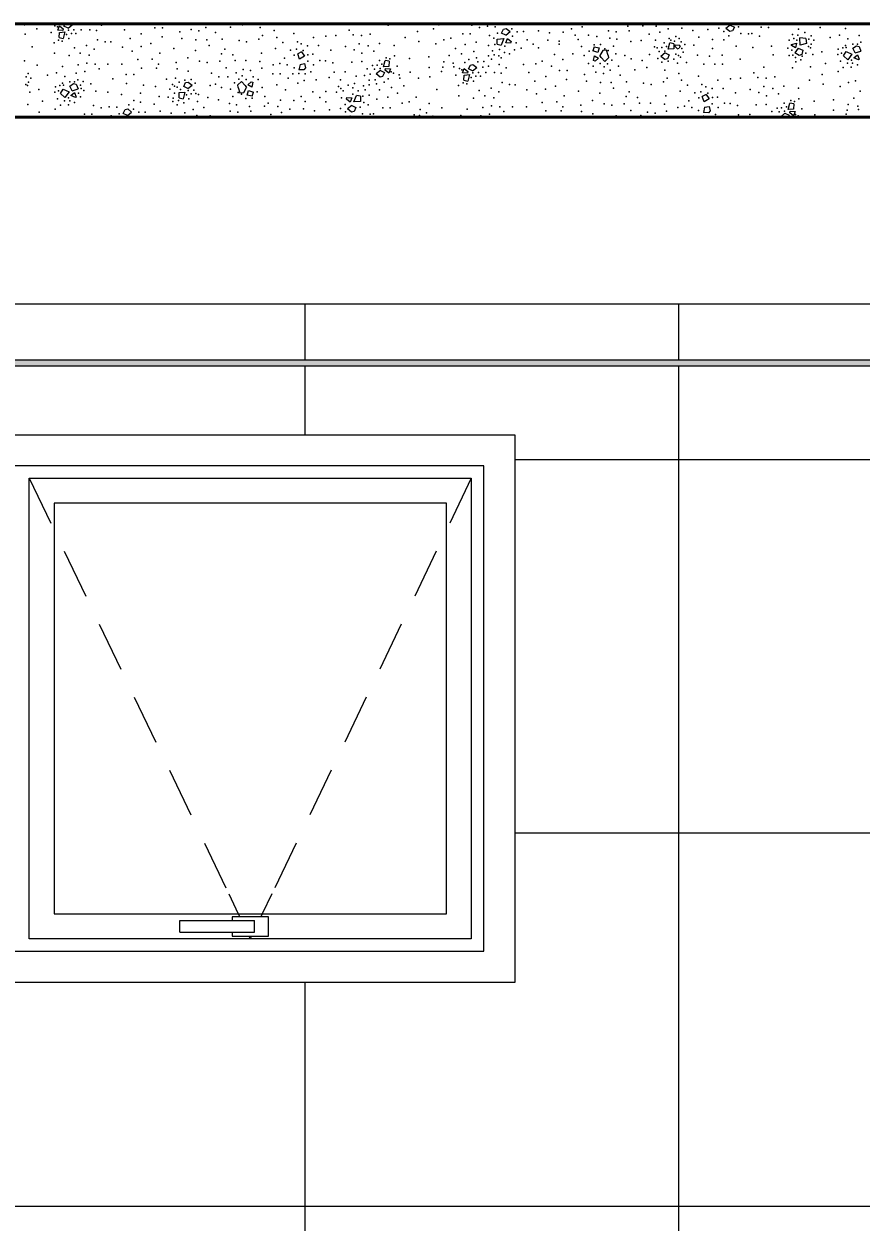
# Model space of a CAD drawing. Header units: metres. Extents: x -1.8 to 75.3, y -2 to 2.8.
# Drawn here: x 71.084 to 72.428, y -0.123 to 1.802 of the extents above; entities that cross this region are included whole.
import ezdxf

# ---------------------------------------------------------------- set-up
doc = ezdxf.new("R2010")
doc.units = ezdxf.units.M
doc.header["$MEASUREMENT"] = 0
for name, color, linetype in [('COTAS CORTE', 7, 'Continuous'), ('FORRO.EXEC', 7, 'Continuous'), ('LAJES.EST', 7, 'Continuous')]:
    doc.layers.add(name, color=color, linetype=linetype)
for name, color, linetype, lineweight, true_color in [('COTAS CORTE_Caneta_No__25', 7, 'Continuous', 13, 0x982312), ('Janelas Archicad_Caneta_No__9', 7, 'Continuous', 9, 0x020202), ('Janelas Archicad_Caneta_No__97', 7, 'Continuous', 13, 0x6b6b6b), ('PAREDE CONSTRUIR_Caneta_No__97', 7, 'Continuous', 13, 0x6b6b6b)]:
    doc.layers.add(name, color=color, linetype=linetype, lineweight=lineweight, true_color=true_color)
for name, color, linetype, lineweight in [('FORRO.EXEC_Caneta_No__241', 7, 'Continuous', 13), ('LAJES.EST_Caneta_No__1', 7, 'Continuous', 40), ('LAJES.EST_Caneta_No__241', 7, 'Continuous', 13), ('PAREDE CONSTRUIR_Caneta_No__241', 7, 'Continuous', 13)]:
    doc.layers.add(name, color=color, linetype=linetype, lineweight=lineweight)
doc.styles.add('GENERATED_STYLE_1', font='arial.ttf')
doc.dimstyles.new('GENERATED_STYLE__2', dxfattribs={"dimtxt": 0.05, "dimasz": 0.02375, "dimexe": 0.18, "dimexo": 0.267183, "dimgap": 0, "dimtad": 1, "dimzin": 0, "dimdsep": 46, "dimtxsty": 'GENERATED_STYLE_1', "dimblk": 'ARROWHEAD_11', "dimblk1": 'ARROWHEAD_11', "dimblk2": 'ARROWHEAD_11', "dimcen": 0.09, "dimclrd": 256, "dimclre": 256, "dimclrt": 256, "dimadec": 0, "dimazin": 0, "dimtfac": 1, "dimtdec": 4, "dimtmove": 0, "dimatfit": 3, "dimfxl": 0, "dimtolj": 1, "dimtzin": 0, "dimarcsym": 0})

# ---------------------------------------------------------------- blocks, each defined once
blk = doc.blocks.new('*X232', base_point=(120.8092, -1.8982))
at = {"layer": 'LAJES.EST_Caneta_No__241', "color": 7, "linetype": 'Continuous', "lineweight": 13}
for p, q in [((71.1383, 1.7919), (71.1411, 1.7989)), ((71.1463, 1.7915), (71.1383, 1.7919)), ((71.1411, 1.7989), (71.1469, 1.7941)), ((71.1469, 1.7941), (71.1463, 1.7915)), ((71.1479, 1.798), (71.1497, 1.8018)), ((71.1546, 1.7948), (71.1479, 1.798)), ((71.1546, 1.7948), (71.1614, 1.8003)), ((71.1596, 1.8018), (71.1614, 1.8003)), ((71.851, 1.7871), (71.854, 1.7934)), ((71.854, 1.7934), (71.8581, 1.7944)), ((71.8581, 1.7944), (71.8645, 1.7894)), ((72.2182, 1.8), (72.2114, 1.7945)), ((72.2177, 1.7894), (72.2114, 1.7945)), ((72.2218, 1.7905), (72.2177, 1.7894)), ((72.2182, 1.8), (72.2249, 1.7968)), ((72.2249, 1.7968), (72.2218, 1.7905)), ((71.1405, 1.78), (71.1408, 1.7883)), ((71.1405, 1.78), (71.147, 1.7786)), ((71.1408, 1.7883), (71.1495, 1.7889)), ((71.1495, 1.7889), (71.147, 1.7786)), ((71.8436, 1.7691), (71.8439, 1.7774)), ((71.8439, 1.7774), (71.8543, 1.7783)), ((71.8543, 1.7783), (71.8501, 1.7677)), ((71.8576, 1.7839), (71.851, 1.7871)), ((71.8576, 1.7839), (71.8645, 1.7894)), ((71.8576, 1.7714), (71.8604, 1.7784)), ((71.8655, 1.771), (71.8576, 1.7714)), ((71.8604, 1.7784), (71.8662, 1.7737)), ((71.8662, 1.7737), (71.8655, 1.771)), ((72.1187, 1.7611), (72.1212, 1.7714)), ((72.1277, 1.77), (72.1212, 1.7714)), ((72.3304, 1.7678), (72.3301, 1.7792)), ((72.3396, 1.7786), (72.3301, 1.7792)), ((72.3396, 1.7786), (72.3406, 1.7704)), ((71.5296, 1.7568), (71.5236, 1.754)), ((71.5263, 1.7451), (71.5236, 1.754)), ((71.5296, 1.7568), (71.5344, 1.7499)), ((71.8436, 1.7691), (71.8501, 1.7677)), ((71.9997, 1.7649), (71.9974, 1.7587)), ((72.0058, 1.7558), (71.9974, 1.7587)), ((71.9997, 1.7649), (72.0079, 1.7635)), ((72.0079, 1.7635), (72.0058, 1.7558)), ((72.0134, 1.7593), (72.0088, 1.7513)), ((72.0194, 1.7596), (72.0134, 1.7593)), ((72.0224, 1.7513), (72.0194, 1.7596)), ((72.1136, 1.7552), (72.1068, 1.7497)), ((72.1136, 1.7552), (72.1203, 1.752)), ((72.1203, 1.752), (72.1172, 1.7457)), ((72.1274, 1.7617), (72.1187, 1.7611)), ((72.1277, 1.77), (72.1274, 1.7617)), ((72.1296, 1.7654), (72.1302, 1.768)), ((72.1336, 1.762), (72.1296, 1.7654)), ((72.1302, 1.768), (72.1365, 1.7677)), ((72.1336, 1.762), (72.1364, 1.763)), ((72.1376, 1.7661), (72.1364, 1.763)), ((72.1376, 1.7661), (72.1365, 1.7677)), ((72.3164, 1.7672), (72.3165, 1.7685)), ((72.3229, 1.7634), (72.3164, 1.7672)), ((72.3165, 1.7685), (72.3245, 1.7708)), ((72.3275, 1.7631), (72.3222, 1.7552)), ((72.3292, 1.7513), (72.3222, 1.7552)), ((72.3245, 1.7708), (72.3229, 1.7634)), ((72.3275, 1.7631), (72.3351, 1.7597)), ((72.3331, 1.7529), (72.3292, 1.7513)), ((72.3406, 1.7704), (72.3304, 1.7678)), ((72.3351, 1.7597), (72.3331, 1.7529)), ((72.3999, 1.7507), (72.4043, 1.7577)), ((72.4043, 1.7577), (72.4138, 1.7533)), ((72.4138, 1.7533), (72.4069, 1.7443)), ((72.4153, 1.7626), (72.4211, 1.7665)), ((72.419, 1.7551), (72.4153, 1.7626)), ((72.4165, 1.7473), (72.4225, 1.752)), ((72.419, 1.7551), (72.4281, 1.7579)), ((72.4211, 1.7665), (72.4252, 1.7654)), ((72.4225, 1.752), (72.4251, 1.745)), ((72.4252, 1.7654), (72.4281, 1.7579)), ((71.5273, 1.7365), (71.5253, 1.7279)), ((71.5344, 1.7499), (71.5263, 1.7451)), ((71.5273, 1.7365), (71.5346, 1.738)), ((71.5346, 1.738), (71.536, 1.731)), ((71.6614, 1.7329), (71.6639, 1.7432)), ((71.6701, 1.7334), (71.6614, 1.7329)), ((71.6704, 1.7418), (71.6639, 1.7432)), ((71.6704, 1.7418), (71.6701, 1.7334)), ((71.7977, 1.7294), (71.8008, 1.7357)), ((71.8008, 1.7357), (71.8049, 1.7367)), ((71.8049, 1.7367), (71.8112, 1.7317)), ((71.9987, 1.7429), (72.0001, 1.7507)), ((72.0012, 1.7418), (71.9987, 1.7429)), ((72.0001, 1.7507), (72.0067, 1.7469)), ((72.0067, 1.7469), (72.0012, 1.7418)), ((72.0109, 1.7478), (72.0088, 1.7513)), ((72.017, 1.7415), (72.0109, 1.7478)), ((72.0228, 1.7471), (72.017, 1.7415)), ((72.0224, 1.7513), (72.0228, 1.7471)), ((72.1131, 1.7447), (72.1068, 1.7497)), ((72.1172, 1.7457), (72.1131, 1.7447)), ((72.3999, 1.7507), (72.4069, 1.7443)), ((72.4242, 1.744), (72.4165, 1.7473)), ((72.4251, 1.745), (72.4242, 1.744)), ((71.5333, 1.7278), (71.5253, 1.7279)), ((71.536, 1.731), (71.5333, 1.7278)), ((71.6563, 1.727), (71.6495, 1.7214)), ((71.6559, 1.7164), (71.6495, 1.7214)), ((71.6599, 1.7174), (71.6559, 1.7164)), ((71.6563, 1.727), (71.663, 1.7238)), ((71.663, 1.7238), (71.6599, 1.7174)), ((71.664, 1.7276), (71.6646, 1.7302)), ((71.6698, 1.7228), (71.664, 1.7276)), ((71.6646, 1.7302), (71.6726, 1.7298)), ((71.6726, 1.7298), (71.6698, 1.7228)), ((71.7881, 1.7233), (71.791, 1.7303)), ((71.7961, 1.7229), (71.7881, 1.7233)), ((71.7903, 1.7114), (71.7906, 1.7197)), ((71.7906, 1.7197), (71.7993, 1.7203)), ((71.791, 1.7303), (71.7968, 1.7255)), ((71.7968, 1.7255), (71.7961, 1.7229)), ((71.7993, 1.7203), (71.7968, 1.71)), ((71.8044, 1.7262), (71.7977, 1.7294)), ((71.8044, 1.7262), (71.8112, 1.7317)), ((71.1423, 1.6901), (71.1467, 1.6971)), ((71.1467, 1.6971), (71.1563, 1.6927)), ((71.1577, 1.702), (71.1635, 1.7059)), ((71.1614, 1.6945), (71.1577, 1.702)), ((71.1614, 1.6945), (71.1706, 1.6973)), ((71.1635, 1.7059), (71.1676, 1.7048)), ((71.1676, 1.7048), (71.1706, 1.6973)), ((71.3404, 1.7011), (71.3435, 1.7075)), ((71.3471, 1.6979), (71.3404, 1.7011)), ((71.3435, 1.7075), (71.3476, 1.7085)), ((71.3471, 1.6979), (71.3539, 1.7035)), ((71.3476, 1.7085), (71.3539, 1.7035)), ((71.4272, 1.7038), (71.4331, 1.7094)), ((71.4277, 1.6996), (71.4272, 1.7038)), ((71.4277, 1.6996), (71.4307, 1.6913)), ((71.4331, 1.7094), (71.4391, 1.7031)), ((71.4367, 1.6916), (71.4413, 1.6996)), ((71.4391, 1.7031), (71.4413, 1.6996)), ((71.4422, 1.6874), (71.4443, 1.6951)), ((71.4434, 1.7039), (71.4489, 1.709)), ((71.45, 1.7002), (71.4434, 1.7039)), ((71.4443, 1.6951), (71.4527, 1.6922)), ((71.4489, 1.709), (71.4514, 1.708)), ((71.4514, 1.708), (71.45, 1.7002)), ((71.7903, 1.7114), (71.7968, 1.71)), ((71.1423, 1.6901), (71.1493, 1.6837)), ((71.1563, 1.6927), (71.1493, 1.6837)), ((71.1589, 1.6867), (71.1649, 1.6914)), ((71.1666, 1.6834), (71.1589, 1.6867)), ((71.1649, 1.6914), (71.1675, 1.6844)), ((71.1675, 1.6844), (71.1666, 1.6834)), ((71.333, 1.6831), (71.3333, 1.6914)), ((71.333, 1.6831), (71.3395, 1.6817)), ((71.3333, 1.6914), (71.342, 1.692)), ((71.342, 1.692), (71.3395, 1.6817)), ((71.4307, 1.6913), (71.4367, 1.6916)), ((71.4504, 1.686), (71.4422, 1.6874)), ((71.4504, 1.686), (71.4527, 1.6922)), ((71.6018, 1.681), (71.6025, 1.6837)), ((71.6076, 1.6763), (71.6018, 1.681)), ((71.6025, 1.6837), (71.6105, 1.6833)), ((71.6105, 1.6833), (71.6076, 1.6763)), ((71.6137, 1.6764), (71.618, 1.687)), ((71.6242, 1.6773), (71.6137, 1.6764)), ((71.6245, 1.6856), (71.618, 1.687)), ((71.6245, 1.6856), (71.6242, 1.6773)), ((72.1794, 1.6882), (72.1734, 1.6854)), ((72.1761, 1.6765), (72.1734, 1.6854)), ((72.1842, 1.6813), (72.1761, 1.6765)), ((72.1794, 1.6882), (72.1842, 1.6813)), ((71.2432, 1.6579), (71.2463, 1.6642)), ((71.2499, 1.6547), (71.2432, 1.6579)), ((71.2463, 1.6642), (71.2504, 1.6653)), ((71.2499, 1.6547), (71.2567, 1.6603)), ((71.2504, 1.6653), (71.2567, 1.6603)), ((71.6104, 1.6708), (71.6036, 1.6653)), ((71.6099, 1.6603), (71.6036, 1.6653)), ((71.614, 1.6613), (71.6099, 1.6603)), ((71.6104, 1.6708), (71.6171, 1.6676)), ((71.6171, 1.6676), (71.614, 1.6613)), ((72.1771, 1.6679), (72.1751, 1.6593)), ((72.1831, 1.6592), (72.1751, 1.6593)), ((72.1771, 1.6679), (72.1844, 1.6694)), ((72.1858, 1.6624), (72.1831, 1.6592)), ((72.1844, 1.6694), (72.1858, 1.6624)), ((72.3061, 1.6584), (72.2993, 1.6528)), ((72.3061, 1.6584), (72.3128, 1.6552)), ((72.3112, 1.6643), (72.3137, 1.6746)), ((72.3199, 1.6648), (72.3112, 1.6643)), ((72.3202, 1.6732), (72.3137, 1.6746)), ((72.3138, 1.659), (72.3144, 1.6616)), ((72.3196, 1.6542), (72.3138, 1.659)), ((72.3144, 1.6616), (72.3224, 1.6612)), ((72.3224, 1.6612), (72.3196, 1.6542)), ((72.3202, 1.6732), (72.3199, 1.6648)), ((72.3007, 1.6518), (72.2993, 1.6528)), ((72.3128, 1.6552), (72.3112, 1.6518))]:
    blk.add_line(p, q, dxfattribs=at)
for p in [(71.0846, 1.8002), (71.1047, 1.7938), (71.1067, 1.8007), (71.1246, 1.8016), (71.1333, 1.7989), (71.1374, 1.7969), (71.1551, 1.7918), (71.1639, 1.7924), (71.171, 1.8008), (71.1755, 1.7921), (71.1898, 1.7924), (71.2004, 1.7913), (71.2084, 1.8), (71.2451, 1.7924), (71.2942, 1.7956), (71.3062, 1.7957), (71.3524, 1.7927), (71.3646, 1.7908), (71.366, 1.8013), (71.3757, 1.796), (71.4153, 1.7967), (71.4347, 1.8006), (71.4633, 1.796), (71.4859, 1.791), (71.6062, 1.7919), (71.6222, 1.8008), (71.6687, 1.7997), (71.6976, 1.8015), (71.7417, 1.7939), (71.7499, 1.8004), (71.7629, 1.8009), (71.8031, 1.8), (71.8153, 1.7959), (71.8284, 1.798), (71.8405, 1.7972), (71.8601, 1.801), (71.8676, 1.7941), (71.9105, 1.7909), (71.9376, 1.8008), (71.9631, 1.7937), (71.9803, 1.7969), (72.0227, 1.7909), (72.0331, 1.8012), (72.0537, 1.7983), (72.0558, 1.7909), (72.0781, 1.7987), (72.0993, 1.7983), (72.1185, 1.7939), (72.1407, 1.7948), (72.158, 1.7914), (72.1825, 1.7928), (72.1998, 1.7949), (72.2314, 1.7972), (72.2445, 1.8008), (72.2681, 1.7964), (72.2799, 1.7963), (72.3278, 1.7934), (72.3627, 1.7963), (72.4033, 1.7942), (71.0859, 1.7855), (71.1275, 1.7879), (71.1322, 1.7715), (71.1394, 1.7758), (71.1454, 1.7743), (71.1522, 1.7846), (71.1559, 1.7785), (71.1599, 1.7863), (71.1672, 1.7866), (71.2021, 1.7764), (71.2141, 1.7731), (71.2231, 1.7728), (71.2544, 1.7783), (71.2721, 1.7859), (71.3055, 1.7811), (71.3343, 1.7889), (71.3376, 1.7782), (71.36, 1.7765), (71.3774, 1.7765), (71.3916, 1.788), (71.402, 1.7773), (71.4292, 1.775), (71.4414, 1.7731), (71.4612, 1.7773), (71.4669, 1.783), (71.4899, 1.7798), (71.4998, 1.7721), (71.5173, 1.7864), (71.523, 1.7728), (71.5486, 1.7801), (71.5688, 1.782), (71.5848, 1.7831), (71.6127, 1.7844), (71.6262, 1.783), (71.64, 1.7856), (71.6959, 1.7799), (71.7161, 1.7894), (71.7178, 1.7735), (71.7584, 1.7765), (71.7695, 1.7789), (71.7886, 1.786), (71.8004, 1.786), (71.8102, 1.7725), (71.8314, 1.7831), (71.8384, 1.7789), (71.8444, 1.7867), (71.8685, 1.7821), (71.8744, 1.7716), (71.876, 1.7889), (71.886, 1.7895), (71.892, 1.7765), (71.9251, 1.7758), (71.9278, 1.7876), (71.9433, 1.7743), (71.95, 1.7884), (71.9692, 1.784), (71.9741, 1.7766), (71.9904, 1.7836), (72.0042, 1.7818), (72.0247, 1.7788), (72.0351, 1.7892), (72.036, 1.7772), (72.0586, 1.7736), (72.0749, 1.7753), (72.0882, 1.7854), (72.0984, 1.7758), (72.1054, 1.7887), (72.1123, 1.7715), (72.12, 1.7782), (72.1227, 1.7757), (72.1288, 1.7742), (72.1309, 1.7815), (72.136, 1.7785), (72.1396, 1.7728), (72.1676, 1.7804), (72.1897, 1.7768), (72.2079, 1.776), (72.2082, 1.7898), (72.2158, 1.7829), (72.2353, 1.7866), (72.2474, 1.7859), (72.2531, 1.7864), (72.2654, 1.7823), (72.3129, 1.7758), (72.3181, 1.7848), (72.3206, 1.7783), (72.3251, 1.7757), (72.327, 1.7838), (72.3379, 1.7883), (72.3447, 1.7772), (72.3481, 1.7826), (72.3525, 1.7755), (72.379, 1.7801), (72.3935, 1.7839), (72.4072, 1.7779), (72.4252, 1.7831), (72.428, 1.7726), (71.0972, 1.7648), (71.1326, 1.7547), (71.1651, 1.7635), (71.1741, 1.7549), (71.1842, 1.7671), (71.1887, 1.7518), (71.1967, 1.7615), (71.2418, 1.7643), (71.2574, 1.7581), (71.2718, 1.7656), (71.2875, 1.7703), (71.3018, 1.7547), (71.3245, 1.7625), (71.3592, 1.7592), (71.381, 1.7671), (71.4011, 1.7538), (71.4062, 1.7612), (71.4193, 1.7523), (71.4651, 1.7547), (71.4878, 1.7625), (71.5118, 1.7599), (71.5213, 1.7612), (71.5292, 1.7696), (71.5322, 1.7591), (71.5393, 1.7666), (71.5397, 1.7521), (71.5478, 1.753), (71.557, 1.7669), (71.5769, 1.7598), (71.6003, 1.7653), (71.6142, 1.7603), (71.6222, 1.7699), (71.6267, 1.7547), (71.6368, 1.7668), (71.6458, 1.7583), (71.6546, 1.7706), (71.6783, 1.7671), (71.7451, 1.7699), (71.7769, 1.7625), (71.7865, 1.7537), (71.7922, 1.7689), (71.8062, 1.7573), (71.8299, 1.7671), (71.8362, 1.7586), (71.8391, 1.7523), (71.8401, 1.7687), (71.8475, 1.7606), (71.8558, 1.7558), (71.8561, 1.766), (71.8634, 1.7536), (71.8715, 1.7603), (71.8824, 1.7627), (71.9017, 1.7693), (71.9102, 1.7636), (71.9357, 1.7526), (71.9433, 1.7691), (71.9653, 1.7539), (71.9792, 1.7658), (71.9918, 1.758), (71.9998, 1.7684), (72.0101, 1.7688), (72.017, 1.7617), (72.022, 1.7592), (72.0307, 1.7659), (72.0345, 1.7537), (72.0887, 1.7526), (72.0966, 1.7649), (72.101, 1.7634), (72.1043, 1.7576), (72.1082, 1.7637), (72.1131, 1.7582), (72.116, 1.7654), (72.1308, 1.7531), (72.1407, 1.7621), (72.1425, 1.7563), (72.1453, 1.7687), (72.1595, 1.7678), (72.1899, 1.7625), (72.2277, 1.7661), (72.2545, 1.7637), (72.2844, 1.766), (72.2874, 1.752), (72.3109, 1.7626), (72.3174, 1.7599), (72.3397, 1.7547), (72.3442, 1.7653), (72.3473, 1.7634), (72.3484, 1.7691), (72.351, 1.7529), (72.3655, 1.7568), (72.3908, 1.7529), (72.3918, 1.7612), (72.3968, 1.755), (72.399, 1.7636), (72.4035, 1.7674), (72.4047, 1.764), (72.4149, 1.7694), (72.4226, 1.7694), (71.0848, 1.7425), (71.1051, 1.7357), (71.1457, 1.7336), (71.1563, 1.7511), (71.1709, 1.7361), (71.1847, 1.7387), (71.1982, 1.7373), (71.2187, 1.7371), (71.241, 1.7371), (71.2666, 1.7444), (71.2898, 1.7451), (71.2997, 1.7374), (71.3284, 1.7399), (71.3472, 1.7475), (71.3659, 1.7418), (71.378, 1.7399), (71.3983, 1.7422), (71.4229, 1.743), (71.4403, 1.743), (71.4627, 1.7413), (71.4841, 1.7361), (71.4948, 1.7384), (71.5021, 1.7469), (71.5065, 1.7362), (71.5178, 1.7516), (71.5396, 1.7422), (71.549, 1.7361), (71.5591, 1.7429), (71.5681, 1.7425), (71.5801, 1.7393), (71.6102, 1.7403), (71.6263, 1.7412), (71.6437, 1.7351), (71.651, 1.7354), (71.655, 1.7432), (71.6587, 1.7371), (71.6655, 1.7475), (71.6715, 1.7459), (71.6787, 1.7503), (71.6834, 1.7338), (71.703, 1.7464), (71.7342, 1.7487), (71.7581, 1.741), (71.7669, 1.7511), (71.7734, 1.7385), (71.7744, 1.733), (71.792, 1.7396), (71.7985, 1.7449), (71.8105, 1.7474), (71.8128, 1.7411), (71.8224, 1.7414), (71.8299, 1.7505), (71.8302, 1.7342), (71.8349, 1.745), (71.8465, 1.7506), (71.847, 1.7364), (71.8503, 1.7472), (71.8864, 1.7368), (71.9058, 1.7375), (71.9159, 1.7421), (71.9313, 1.7337), (71.9492, 1.7447), (71.9835, 1.751), (71.9903, 1.7382), (71.998, 1.734), (72.0092, 1.7384), (72.0159, 1.7327), (72.0212, 1.7377), (72.0282, 1.7434), (72.0387, 1.7339), (72.0489, 1.7511), (72.0589, 1.7459), (72.077, 1.7433), (72.1018, 1.7465), (72.1083, 1.7406), (72.1186, 1.7419), (72.1276, 1.7451), (72.1335, 1.7385), (72.1349, 1.7511), (72.1383, 1.7486), (72.1482, 1.7401), (72.1658, 1.7517), (72.1759, 1.7369), (72.1851, 1.75), (72.1937, 1.7372), (72.205, 1.7514), (72.2056, 1.7373), (72.2343, 1.7454), (72.313, 1.7513), (72.3189, 1.7516), (72.3229, 1.7478), (72.3234, 1.7408), (72.3315, 1.7439), (72.3337, 1.7498), (72.3474, 1.733), (72.3714, 1.7381), (72.3951, 1.742), (72.4064, 1.7387), (72.413, 1.7438), (72.4148, 1.7389), (72.4224, 1.7361), (71.0871, 1.7166), (71.0905, 1.7221), (71.0949, 1.7149), (71.1214, 1.7195), (71.1359, 1.7233), (71.1496, 1.7173), (71.1676, 1.7225), (71.1817, 1.7255), (71.2047, 1.7298), (71.2267, 1.7138), (71.2481, 1.7204), (71.26, 1.7205), (71.2723, 1.7308), (71.2967, 1.7308), (71.3272, 1.7147), (71.3297, 1.7297), (71.3476, 1.7257), (71.3849, 1.7227), (71.3968, 1.7167), (71.4087, 1.7314), (71.4113, 1.717), (71.4246, 1.7234), (71.4342, 1.7182), (71.4357, 1.7286), (71.4478, 1.7268), (71.4521, 1.7169), (71.4659, 1.7305), (71.4834, 1.7215), (71.4955, 1.7216), (71.5081, 1.7149), (71.5157, 1.7214), (71.5176, 1.7313), (71.5255, 1.7224), (71.5357, 1.7214), (71.5445, 1.7248), (71.5739, 1.7156), (71.5818, 1.7243), (71.5998, 1.7248), (71.6175, 1.7179), (71.6306, 1.7189), (71.6353, 1.7297), (71.6399, 1.7209), (71.647, 1.7293), (71.6558, 1.73), (71.6687, 1.7135), (71.6735, 1.7248), (71.6776, 1.7228), (71.6863, 1.7201), (71.6873, 1.7147), (71.7043, 1.7244), (71.7174, 1.7147), (71.7344, 1.7316), (71.7357, 1.7169), (71.7545, 1.7252), (71.7565, 1.7321), (71.7773, 1.7193), (71.7831, 1.7303), (71.7872, 1.7283), (71.802, 1.716), (71.8049, 1.7232), (71.8098, 1.7177), (71.8137, 1.7238), (71.817, 1.718), (71.8208, 1.7322), (71.8254, 1.7235), (71.8396, 1.7238), (71.8503, 1.7227), (71.8582, 1.7314), (71.8949, 1.7238), (71.9219, 1.7173), (71.944, 1.727), (71.9561, 1.7271), (71.9842, 1.7203), (72.0023, 1.7241), (72.0144, 1.7222), (72.0255, 1.7274), (72.0414, 1.7195), (72.0651, 1.7282), (72.0845, 1.732), (72.1131, 1.7274), (72.1167, 1.7144), (72.1357, 1.7224), (72.1672, 1.7178), (72.2186, 1.7134), (72.2346, 1.7145), (72.2561, 1.7233), (72.2625, 1.7158), (72.272, 1.7322), (72.276, 1.7144), (72.2898, 1.717), (72.3185, 1.7311), (72.3659, 1.7208), (72.3915, 1.7254), (72.3997, 1.7318), (72.4127, 1.7323), (71.0867, 1.7047), (71.0897, 1.7028), (71.0908, 1.7085), (71.1079, 1.6963), (71.1343, 1.7006), (71.1392, 1.6944), (71.1415, 1.703), (71.1459, 1.7068), (71.1471, 1.7034), (71.1573, 1.7088), (71.165, 1.7088), (71.1704, 1.712), (71.1746, 1.7035), (71.1754, 1.698), (71.1787, 1.7093), (71.1802, 1.6946), (71.1912, 1.7058), (71.2487, 1.7063), (71.2757, 1.7032), (71.2949, 1.7015), (71.3125, 1.713), (71.3182, 1.6969), (71.3224, 1.7046), (71.3258, 1.702), (71.3299, 1.7001), (71.3331, 1.708), (71.3354, 1.6962), (71.3422, 1.7112), (71.3476, 1.6949), (71.3524, 1.7126), (71.3564, 1.6956), (71.359, 1.7066), (71.3827, 1.7028), (71.3912, 1.705), (71.4012, 1.6998), (71.4156, 1.6972), (71.4219, 1.7074), (71.4289, 1.7132), (71.4409, 1.7125), (71.4598, 1.7126), (71.4665, 1.6999), (71.4902, 1.7039), (71.5038, 1.696), (71.5235, 1.7065), (71.5337, 1.7111), (71.553, 1.7119), (71.5892, 1.7014), (71.5924, 1.7122), (71.593, 1.698), (71.5966, 1.6944), (71.6045, 1.7036), (71.6122, 1.6989), (71.6149, 1.7062), (71.6205, 1.6941), (71.6289, 1.7024), (71.6319, 1.6961), (71.6381, 1.7042), (71.6383, 1.7117), (71.6479, 1.712), (71.6502, 1.7057), (71.6546, 1.6959), (71.6622, 1.7083), (71.6742, 1.6994), (71.6938, 1.7021), (71.747, 1.6962), (71.782, 1.7029), (71.7892, 1.7072), (71.7953, 1.7057), (71.8057, 1.7099), (71.8149, 1.6949), (71.834, 1.6985), (71.8519, 1.7078), (71.8639, 1.7045), (71.8729, 1.7042), (71.8916, 1.6957), (71.9042, 1.7097), (71.9216, 1.697), (71.9374, 1.7017), (71.9553, 1.7125), (71.9874, 1.7096), (72.0098, 1.7079), (72.0272, 1.7079), (72.0308, 1.6985), (72.0518, 1.7087), (72.079, 1.7064), (72.0912, 1.7045), (72.111, 1.7087), (72.1397, 1.7112), (72.1496, 1.7035), (72.1728, 1.7043), (72.179, 1.701), (72.1891, 1.698), (72.1984, 1.7115), (72.2068, 1.6983), (72.2501, 1.6967), (72.272, 1.7013), (72.2866, 1.6982), (72.3044, 1.702), (72.3281, 1.6985), (72.3457, 1.7113), (72.3676, 1.7049), (72.3949, 1.7013), (72.4082, 1.7079), (72.4193, 1.7103), (71.0934, 1.6923), (71.1138, 1.6775), (71.1332, 1.6923), (71.1375, 1.6814), (71.1488, 1.6782), (71.1554, 1.6832), (71.1573, 1.6783), (71.1648, 1.6755), (71.1713, 1.6907), (71.1746, 1.6845), (71.1992, 1.694), (71.2187, 1.6924), (71.2404, 1.6886), (71.2601, 1.6787), (71.2708, 1.6906), (71.271, 1.6763), (71.3012, 1.6853), (71.3154, 1.6844), (71.3227, 1.677), (71.3233, 1.6827), (71.3256, 1.6905), (71.3319, 1.679), (71.3407, 1.6749), (71.3447, 1.6878), (71.3484, 1.6817), (71.3525, 1.6894), (71.3597, 1.6898), (71.3623, 1.6773), (71.3641, 1.6882), (71.3793, 1.6838), (71.3964, 1.6801), (71.4194, 1.685), (71.4281, 1.6917), (71.4331, 1.6892), (71.44, 1.6821), (71.4503, 1.6825), (71.4583, 1.6928), (71.4709, 1.6851), (71.4961, 1.6795), (71.5174, 1.6788), (71.5292, 1.685), (71.5356, 1.6773), (71.5476, 1.6928), (71.559, 1.6838), (71.5686, 1.6934), (71.5687, 1.6766), (71.5857, 1.692), (71.5937, 1.6831), (71.612, 1.6887), (71.628, 1.686), (71.6297, 1.6758), (71.6382, 1.6876), (71.6505, 1.6807), (71.6685, 1.6842), (71.6838, 1.6906), (71.7023, 1.6766), (71.7137, 1.684), (71.7824, 1.6861), (71.8061, 1.6825), (71.8239, 1.6863), (71.8385, 1.6832), (71.8465, 1.6929), (71.9073, 1.6895), (71.9164, 1.6758), (71.9396, 1.6765), (71.9516, 1.6861), (71.9743, 1.6939), (71.997, 1.6789), (72.009, 1.6906), (72.0509, 1.6852), (72.056, 1.6926), (72.0691, 1.6838), (72.1149, 1.6861), (72.1376, 1.6939), (72.1519, 1.6783), (72.1616, 1.6913), (72.1676, 1.683), (72.1711, 1.6926), (72.182, 1.6906), (72.1895, 1.6835), (72.1976, 1.6844), (72.2268, 1.6912), (72.264, 1.6917), (72.2765, 1.6861), (72.2956, 1.6897), (72.3153, 1.6789), (72.3213, 1.6773), (72.3285, 1.6817), (72.3528, 1.6778), (72.384, 1.6801), (72.4167, 1.6825), (72.4267, 1.6939), (71.0898, 1.6724), (71.1083, 1.6602), (71.1339, 1.6648), (71.1422, 1.6712), (71.1551, 1.6717), (71.1808, 1.6568), (71.1926, 1.6568), (71.1954, 1.6708), (71.2076, 1.6668), (71.2207, 1.6688), (71.2328, 1.6681), (71.2366, 1.6575), (71.2523, 1.6718), (71.2598, 1.6649), (71.2682, 1.6598), (71.2782, 1.6603), (71.2931, 1.6728), (71.3028, 1.6617), (71.32, 1.6584), (71.3299, 1.6716), (71.3422, 1.6592), (71.3553, 1.6645), (71.3725, 1.6677), (71.414, 1.6737), (71.415, 1.6617), (71.4254, 1.672), (71.4273, 1.66), (71.4459, 1.6691), (71.448, 1.6618), (71.4703, 1.6695), (71.476, 1.6743), (71.4804, 1.6562), (71.4915, 1.6691), (71.4976, 1.6595), (71.5107, 1.6647), (71.5329, 1.6656), (71.5502, 1.6622), (71.5747, 1.6636), (71.5921, 1.6658), (71.5995, 1.6726), (71.6005, 1.6606), (71.6237, 1.668), (71.6275, 1.6575), (71.6367, 1.6716), (71.6396, 1.6567), (71.6454, 1.6572), (71.6603, 1.6672), (71.6721, 1.6671), (71.6912, 1.6743), (71.7103, 1.6556), (71.72, 1.6642), (71.7301, 1.6592), (71.7346, 1.6739), (71.7549, 1.6671), (71.7955, 1.665), (71.8207, 1.6675), (71.8315, 1.6569), (71.8345, 1.6701), (71.848, 1.6687), (71.8545, 1.6612), (71.8685, 1.6685), (71.8908, 1.6685), (71.9221, 1.6622), (71.9465, 1.6622), (71.9495, 1.6688), (71.9782, 1.6713), (71.9795, 1.6611), (71.9974, 1.6572), (72.0157, 1.6732), (72.0279, 1.6713), (72.0481, 1.6736), (72.0585, 1.6628), (72.0727, 1.6744), (72.0855, 1.66), (72.0901, 1.6744), (72.0976, 1.6582), (72.1125, 1.6727), (72.1157, 1.6619), (72.1339, 1.6675), (72.1446, 1.6698), (72.1563, 1.6676), (72.1674, 1.6628), (72.1894, 1.6736), (72.1943, 1.6562), (72.1988, 1.6676), (72.2089, 1.6743), (72.218, 1.6739), (72.23, 1.6707), (72.2316, 1.6557), (72.2496, 1.6562), (72.26, 1.6717), (72.2761, 1.6726), (72.2852, 1.6611), (72.2935, 1.6665), (72.2968, 1.6607), (72.3008, 1.6668), (72.3048, 1.6746), (72.3056, 1.6614), (72.3085, 1.6685), (72.3233, 1.6562), (72.3332, 1.6652), (72.3541, 1.6558), (72.3842, 1.663), (72.4043, 1.6566), (72.4063, 1.6635), (72.4079, 1.6724), (72.4233, 1.6699), (72.4242, 1.6644), (71.2236, 1.6539), (71.2608, 1.6529), (71.3614, 1.6548), (71.3826, 1.6544), (71.3964, 1.6526), (71.5231, 1.6523), (71.608, 1.6537), (71.6576, 1.6531), (71.7193, 1.6546), (71.7403, 1.6535), (71.7857, 1.6547), (71.8174, 1.6539), (71.8979, 1.6518), (71.9098, 1.6519), (72.0348, 1.6541), (72.0744, 1.6548), (72.1332, 1.6529), (72.1453, 1.653), (72.1656, 1.6528), (72.1753, 1.6538), (72.1855, 1.6528), (72.2897, 1.6523), (72.3274, 1.6542)]:
    blk.add_point(p, dxfattribs=at)
blk = doc.blocks.new('*D234', base_point=(120.8092, -1.8982))
at = {"layer": 'COTAS CORTE_Caneta_No__25', "linetype": 'Continuous', "lineweight": 13, "true_color": 0x982312}
for points in [[(69.5317, 1.2518), (69.5322, 1.2494), (69.5336, 1.2473), (69.5356, 1.246), (69.538, 1.2455), (69.5404, 1.246), (69.5424, 1.2473), (69.5438, 1.2494), (69.5442, 1.2518), (69.5438, 1.2541), (69.5424, 1.2562), (69.5404, 1.2575), (69.538, 1.258), (69.5356, 1.2575), (69.5336, 1.2562), (69.5322, 1.2541)], [(69.5317, -1.8982), (69.5322, -1.9006), (69.5336, -1.9027), (69.5356, -1.904), (69.538, -1.9045), (69.5404, -1.904), (69.5424, -1.9027), (69.5438, -1.9006), (69.5442, -1.8982), (69.5438, -1.8959), (69.5424, -1.8938), (69.5404, -1.8925), (69.538, -1.892), (69.5356, -1.8925), (69.5336, -1.8938), (69.5322, -1.8959)]]:
    blk.add_hatch(color=24, dxfattribs=at).paths.add_polyline_path(points)
at = {"layer": 'COTAS CORTE_Caneta_No__25', "color": 24, "linetype": 'Continuous', "lineweight": 13, "true_color": 0x982312}
for p, q in [((69.5317, 1.2518), (69.5145, 1.2518)), ((69.8052, 1.2518), (69.5442, 1.2518)), ((69.538, -1.892), (69.538, 1.2455)), ((69.5317, -1.8982), (69.5145, -1.8982)), ((69.538, -1.9107), (69.538, -1.9045)), ((69.8052, -1.8982), (69.5442, -1.8982))]:
    blk.add_line(p, q, dxfattribs=at)
for centre in [(69.538, 1.2518), (69.538, -1.8982)]:
    blk.add_circle(centre, 0.00625, dxfattribs=at)
at = {"layer": 'COTAS CORTE_Caneta_No__25', "color": 24, "lineweight": 13, "true_color": 0x982312, "char_height": 0.05, "attachment_point": 7, "rotation": 90, "style": 'GENERATED_STYLE_1'}
for s, insert in [('\\A1;{\\pql;\\fArial|b0|i0|c0|p0;\\W1.000000;0,01}', (69.528, 1.112)), ('\\A1;{\\pql;\\fArial|b0|i0|c0|p0;\\W1.000000;3,15}', (69.528, -0.4567))]:
    blk.add_mtext(s, dxfattribs=dict(at, insert=insert))
blk = doc.blocks.new('ARROWHEAD_11')
at = {"color": 0, "linetype": 'Continuous', "lineweight": 0}
blk.add_line((0, 0), (-1, 0), dxfattribs=at)
at = {"color": 0, "linetype": 'Continuous', "lineweight": 0, "const_width": 0.25, "flags": 128}
blk.add_lwpolyline([(-0.125, 0, 1), (0.125, 0, 1)], format="xyb", close=True, dxfattribs=at)
blk = doc.blocks.new('*D235', base_point=(120.8092, -1.8982))
at = {"layer": 'COTAS CORTE_Caneta_No__25', "linetype": 'Continuous', "lineweight": 13, "true_color": 0x982312}
for points in [[(69.5317, 1.2618), (69.5322, 1.2594), (69.5336, 1.2573), (69.5356, 1.256), (69.538, 1.2555), (69.5404, 1.256), (69.5424, 1.2573), (69.5438, 1.2594), (69.5442, 1.2618), (69.5438, 1.2641), (69.5424, 1.2662), (69.5404, 1.2675), (69.538, 1.268), (69.5356, 1.2675), (69.5336, 1.2662), (69.5322, 1.2641)], [(69.5317, 1.2518), (69.5322, 1.2494), (69.5336, 1.2473), (69.5356, 1.246), (69.538, 1.2455), (69.5404, 1.246), (69.5424, 1.2473), (69.5438, 1.2494), (69.5442, 1.2518), (69.5438, 1.2541), (69.5424, 1.2562), (69.5404, 1.2575), (69.538, 1.258), (69.5356, 1.2575), (69.5336, 1.2562), (69.5322, 1.2541)]]:
    blk.add_hatch(color=24, dxfattribs=at).paths.add_polyline_path(points)
at = {"layer": 'COTAS CORTE_Caneta_No__25', "color": 24, "linetype": 'Continuous', "lineweight": 13, "true_color": 0x982312}
for p, q in [((69.5317, 1.2618), (69.5145, 1.2618)), ((69.5317, 1.2518), (69.5145, 1.2518)), ((69.538, 1.2518), (69.538, 1.2555)), ((69.8052, 1.2618), (69.5442, 1.2618)), ((69.8052, 1.2518), (69.5442, 1.2518))]:
    blk.add_line(p, q, dxfattribs=at)
for centre in [(69.538, 1.2618), (69.538, 1.2518)]:
    blk.add_circle(centre, 0.00625, dxfattribs=at)
blk = doc.blocks.new('*D236', base_point=(120.8092, -1.8982))
at = {"layer": 'COTAS CORTE_Caneta_No__25', "linetype": 'Continuous', "lineweight": 13, "true_color": 0x982312}
for points in [[(69.5317, 1.6518), (69.5322, 1.6494), (69.5336, 1.6473), (69.5356, 1.646), (69.538, 1.6455), (69.5404, 1.646), (69.5424, 1.6473), (69.5438, 1.6494), (69.5442, 1.6518), (69.5438, 1.6541), (69.5424, 1.6562), (69.5404, 1.6575), (69.538, 1.658), (69.5356, 1.6575), (69.5336, 1.6562), (69.5322, 1.6541)], [(69.5317, 1.2618), (69.5322, 1.2594), (69.5336, 1.2573), (69.5356, 1.256), (69.538, 1.2555), (69.5404, 1.256), (69.5424, 1.2573), (69.5438, 1.2594), (69.5442, 1.2618), (69.5438, 1.2641), (69.5424, 1.2662), (69.5404, 1.2675), (69.538, 1.268), (69.5356, 1.2675), (69.5336, 1.2662), (69.5322, 1.2641)]]:
    blk.add_hatch(color=24, dxfattribs=at).paths.add_polyline_path(points)
at = {"layer": 'COTAS CORTE_Caneta_No__25', "color": 24, "linetype": 'Continuous', "lineweight": 13, "true_color": 0x982312}
for p, q in [((69.538, 1.658), (69.538, 1.6643)), ((69.5317, 1.6518), (69.5145, 1.6518)), ((69.538, 1.268), (69.538, 1.6455)), ((69.8052, 1.6518), (69.5442, 1.6518)), ((69.5317, 1.2618), (69.5145, 1.2618)), ((69.8052, 1.2618), (69.5442, 1.2618))]:
    blk.add_line(p, q, dxfattribs=at)
for centre in [(69.538, 1.6518), (69.538, 1.2618)]:
    blk.add_circle(centre, 0.00625, dxfattribs=at)
at = {"layer": 'COTAS CORTE_Caneta_No__25', "color": 24, "lineweight": 13, "true_color": 0x982312, "insert": (69.528, 1.39), "char_height": 0.05, "attachment_point": 7, "rotation": 90, "style": 'GENERATED_STYLE_1'}
blk.add_mtext('\\A1;{\\pql;\\fArial|b0|i0|c0|p0;\\W1.000000;0,39}', dxfattribs=at)

msp = doc.modelspace()

# ---------------------------------------------------------------- hatches: boundary and pattern name
at = {"layer": 'FORRO.EXEC', "linetype": 'Continuous', "lineweight": 0, "true_color": 0xffffff}
msp.add_hatch(color=7, dxfattribs=at).paths.add_polyline_path([(69.7351, 1.2518), (75.1151, 1.2518), (75.1151, 1.2618), (69.7351, 1.2618)])
at = {"layer": 'PAREDE CONSTRUIR_Caneta_No__97', "linetype": 'Continuous', "lineweight": 13, "true_color": 0x6b6b6b}
h = msp.add_hatch(dxfattribs=at)
h.set_pattern_fill('Ceramica_60_x_60_000f', color=251, style=0, pattern_type=2)
h.set_pattern_definition([(0, (69.73513, -1.89824), (0, 0.6), []), (90, (69.73513, -1.89824), (-0.6, 0), [])])
h.paths.add_polyline_path([(75.1151, 1.3518), (69.6351, 1.3518), (69.6351, 1.2518), (69.7351, 1.2518), (69.7351, 1.2618), (75.1151, 1.2618)])
h = msp.add_hatch(dxfattribs=at)
h.set_pattern_fill('Ceramica_60_x_60_000f', color=251, style=0, pattern_type=2)
h.set_pattern_definition([(3e-15, (69.73513, -1.89824), (0, 0.6), []), (90, (69.73513, -1.89824), (-0.6, 0), [])])
h.paths.add_polyline_path([(75.1151, 1.2518), (69.7351, 1.2518), (69.7351, -0.8982), (69.7695, -0.8982), (69.7695, -0.8137), (69.7712, -0.801), (69.7763, -0.7887), (69.7844, -0.7781), (69.795, -0.77), (69.8073, -0.7649), (69.8199, -0.7632), (69.9351, -0.7632), (69.9477, -0.7649), (69.96, -0.77), (69.9706, -0.7781), (69.9787, -0.7887), (69.9838, -0.801), (69.9855, -0.8137), (69.9855, -0.8442), (69.9675, -0.8442), (69.9675, -0.8148), (69.9663, -0.8057), (69.963, -0.7978), (69.9578, -0.791), (69.951, -0.7857), (69.943, -0.7824), (69.9339, -0.7812), (69.8211, -0.7812), (69.812, -0.7824), (69.804, -0.7857), (69.7972, -0.791), (69.792, -0.7978), (69.7887, -0.8057), (69.7875, -0.8148), (69.7875, -0.8982), (69.8565, -0.8982), (69.8565, -0.8882), (69.8635, -0.8882), (69.8635, -0.8982), (70.3351, -0.8982), (70.3351, -1.0982), (70.2068, -1.0982), (70.2068, -1.1532), (70.0178, -1.1532), (70.0178, -1.1882), (69.9358, -1.1882), (69.9358, -1.1582), (69.9358, -1.1532), (69.8628, -1.1532), (69.8628, -1.0982), (69.7351, -1.0982), (69.7351, -1.8982), (72.3631, -1.8982), (72.3631, -1.0982), (72.2589, -1.0982), (72.2589, -1.1532), (72.1858, -1.1532), (72.1858, -1.1582), (72.1858, -1.1882), (72.1038, -1.1882), (72.1038, -1.1532), (71.9149, -1.1532), (71.9149, -1.0982), (71.8131, -1.0982), (71.8131, -0.8982), (72.2581, -0.8982), (72.2581, -0.8882), (72.2651, -0.8882), (72.2651, -0.8982), (72.3341, -0.8982), (72.3341, -0.8148), (72.3329, -0.8057), (72.3297, -0.7978), (72.3244, -0.791), (72.3176, -0.7857), (72.3097, -0.7824), (72.3006, -0.7812), (72.1877, -0.7812), (72.1786, -0.7824), (72.1707, -0.7857), (72.1639, -0.791), (72.1586, -0.7978), (72.1553, -0.8057), (72.1541, -0.8148), (72.1541, -0.8442), (72.1361, -0.8442), (72.1361, -0.8137), (72.1378, -0.801), (72.1429, -0.7887), (72.151, -0.7781), (72.1616, -0.77), (72.1739, -0.7649), (72.1866, -0.7632), (72.3017, -0.7632), (72.3144, -0.7649), (72.3267, -0.77), (72.3373, -0.7781), (72.3454, -0.7887), (72.3505, -0.801), (72.3521, -0.8137), (72.3521, -0.8982), (72.4741, -0.8982), (72.4741, -0.8137), (72.4758, -0.801), (72.4809, -0.7887), (72.489, -0.7781), (72.4996, -0.77), (72.5119, -0.7649), (72.5246, -0.7632), (72.6397, -0.7632), (72.6524, -0.7649), (72.6647, -0.77), (72.6753, -0.7781), (72.6834, -0.7887), (72.6885, -0.801), (72.6901, -0.8137), (72.6901, -0.8442), (72.6721, -0.8442), (72.6721, -0.8148), (72.6709, -0.8057), (72.6677, -0.7978), (72.6624, -0.791), (72.6556, -0.7857), (72.6477, -0.7824), (72.6386, -0.7812), (72.5257, -0.7812), (72.5166, -0.7824), (72.5087, -0.7857), (72.5019, -0.791), (72.4966, -0.7978), (72.4933, -0.8057), (72.4921, -0.8148), (72.4921, -0.8982), (72.5611, -0.8982), (72.5611, -0.8882), (72.5681, -0.8882), (72.5681, -0.8982), (73.0131, -0.8982), (73.0131, -1.0982), (72.9114, -1.0982), (72.9114, -1.1532), (72.7225, -1.1532), (72.7225, -1.1882), (72.6405, -1.1882), (72.6405, -1.1582), (72.6405, -1.1532), (72.5674, -1.1532), (72.5674, -1.0982), (72.4631, -1.0982), (72.4631, -1.8982), (75.1151, -1.8982), (75.1151, -1.0982), (74.9608, -1.0982), (74.9608, -1.1532), (74.8878, -1.1532), (74.8878, -1.1882), (74.8058, -1.1882), (74.8058, -1.1532), (74.6168, -1.1532), (74.6168, -1.0982), (74.5151, -1.0982), (74.5151, -0.8982), (74.9601, -0.8982), (74.9601, -0.8882), (74.9671, -0.8882), (74.9671, -0.8982), (75.0361, -0.8982), (75.0361, -0.8148), (75.0349, -0.8057), (75.0316, -0.7978), (75.0264, -0.791), (75.0196, -0.7857), (75.0117, -0.7824), (75.0025, -0.7812), (74.8897, -0.7812), (74.8806, -0.7824), (74.8727, -0.7857), (74.8659, -0.791), (74.8606, -0.7978), (74.8573, -0.8057), (74.8561, -0.8148), (74.8561, -0.8442), (74.8381, -0.8442), (74.8381, -0.8137), (74.8398, -0.801), (74.8449, -0.7887), (74.853, -0.7781), (74.8636, -0.77), (74.8759, -0.7649), (74.8885, -0.7632), (75.0037, -0.7632), (75.0164, -0.7649), (75.0287, -0.77), (75.0393, -0.7781), (75.0474, -0.7887), (75.0525, -0.801), (75.0541, -0.8137), (75.0541, -0.8982), (75.1151, -0.8982)])
h.paths.add_polyline_path([(71.8723, 0.2618), (70.2923, 0.2618), (70.2923, 1.1418), (71.8723, 1.1418)], flags=0)
h.paths.add_polyline_path([(72.9386, 1.1418), (74.5186, 1.1418), (74.5186, 0.2618), (72.9386, 0.2618)], flags=0)

# ---------------------------------------------------------------- linework, layer by layer
at = {"layer": 'FORRO.EXEC_Caneta_No__241', "color": 7, "linetype": 'Continuous', "lineweight": 13}
for p, q in [((75.1151, 1.2618), (69.7351, 1.2618)), ((75.1151, 1.2518), (69.7351, 1.2518))]:
    msp.add_line(p, q, dxfattribs=at)
at = {"layer": 'Janelas Archicad_Caneta_No__9', "color": 18, "linetype": 'Continuous', "lineweight": 9, "true_color": 0x020202}
for p, q in [((70.2923, 1.1418), (71.8723, 1.1418)), ((71.8723, 1.1418), (71.8723, 0.2618)), ((71.8223, 1.0918), (70.3423, 1.0918)), ((71.8223, 0.3118), (71.8223, 1.0918)), ((71.0923, 1.0318), (71.0923, 1.0718)), ((71.0923, 1.0718), (71.8023, 1.0718)), ((71.8023, 1.0718), (71.8023, 1.0318)), ((71.0923, 0.3718), (71.0923, 1.0318)), ((71.1323, 1.0318), (71.1323, 0.3718)), ((71.7623, 1.0318), (71.1323, 1.0318)), ((71.7623, 0.3718), (71.7623, 1.0318)), ((71.8023, 1.0318), (71.8023, 0.3718)), ((71.0923, 0.3318), (71.0923, 0.3718)), ((71.1323, 0.3718), (71.7623, 0.3718)), ((71.4763, 0.3673), (71.4183, 0.3673)), ((71.4183, 0.3673), (71.4183, 0.3613)), ((71.4763, 0.3363), (71.4763, 0.3673)), ((71.8023, 0.3718), (71.8023, 0.3318)), ((71.3343, 0.3613), (71.4123, 0.3613)), ((71.3343, 0.3423), (71.3343, 0.3613)), ((71.4123, 0.3613), (71.4333, 0.3613)), ((71.4333, 0.3613), (71.4487, 0.3613)), ((71.4487, 0.3613), (71.4543, 0.3613)), ((71.4543, 0.3423), (71.4543, 0.3613)), ((71.8023, 0.3318), (71.0923, 0.3318)), ((71.3343, 0.3423), (71.4123, 0.3423)), ((71.4123, 0.3423), (71.4333, 0.3423)), ((71.4183, 0.3423), (71.4183, 0.3363)), ((71.4183, 0.3363), (71.4763, 0.3363)), ((71.4333, 0.3423), (71.4487, 0.3423)), ((71.4487, 0.3423), (71.4543, 0.3423)), ((70.3423, 0.3118), (71.8223, 0.3118)), ((71.8723, 0.2618), (70.2923, 0.2618))]:
    msp.add_line(p, q, dxfattribs=at)
at = {"layer": 'Janelas Archicad_Caneta_No__97', "color": 251, "linetype": 'Continuous', "lineweight": 13, "true_color": 0x6b6b6b}
for p, q in [((71.0923, 1.0718), (71.1269, 0.9996)), ((71.8023, 1.0718), (71.7677, 0.9996)), ((71.1486, 0.9545), (71.1832, 0.8824)), ((71.7461, 0.9545), (71.7115, 0.8824)), ((71.2048, 0.8373), (71.2394, 0.7652)), ((71.6899, 0.8373), (71.6553, 0.7652)), ((71.261, 0.7201), (71.2956, 0.648)), ((71.6336, 0.7201), (71.599, 0.648)), ((71.3173, 0.6029), (71.3519, 0.5308)), ((71.5774, 0.6029), (71.5428, 0.5308)), ((71.3735, 0.4857), (71.4081, 0.4136)), ((71.5212, 0.4857), (71.4866, 0.4136)), ((71.4127, 0.4039), (71.4281, 0.3718)), ((71.4819, 0.4039), (71.4665, 0.3718)), ((71.4281, 0.3718), (71.4303, 0.3673)), ((71.4665, 0.3718), (71.4644, 0.3673)), ((71.4452, 0.3363), (71.4473, 0.3318)), ((71.4495, 0.3363), (71.4473, 0.3318))]:
    msp.add_line(p, q, dxfattribs=at)
at = {"layer": 'LAJES.EST_Caneta_No__1', "color": 7, "linetype": 'Continuous', "lineweight": 40}
for p, q in [((75.3151, 1.8018), (69.6351, 1.8018)), ((75.1151, 1.6518), (69.6351, 1.6518))]:
    msp.add_line(p, q, dxfattribs=at)
at = {"layer": 'PAREDE CONSTRUIR_Caneta_No__241', "color": 7, "linetype": 'Continuous', "lineweight": 13}
msp.add_line((75.1151, 1.3518), (69.6351, 1.3518), dxfattribs=at)

# ---------------------------------------------------------------- block references
at = {"layer": 'LAJES.EST', "lineweight": 0}
msp.add_blockref('*X232', (120.8092, -1.8982), dxfattribs=at)

# ---------------------------------------------------------------- dimensions: what is measured, and where the dimension line sits
at = {"layer": 'COTAS CORTE', "color": 24, "linetype": 'Continuous', "lineweight": 13, "true_color": 0x982312}
for base, p1, p2, picture, middle in [((69.538, 1.6518), (72.4251, 1.2618), (69.79, 1.6518), '*D236', (69.503, 1.4548)), ((69.538, 1.2518), (69.6351, -1.8982), (72.4251, 1.2518), '*D234', (69.503, -0.392)), ((69.538, 1.2618), (72.4251, 1.2518), (72.4251, 1.2618), '*D235', (69.503, 1.1768))]:
    dim = msp.add_linear_dim(base=base, p1=p1, p2=p2, angle=90, dimstyle='GENERATED_STYLE__2', dxfattribs=at)
    dim.commit()
    dim.dimension.update_dxf_attribs({"geometry": picture, "text_midpoint": middle, "dimtype": 160, "text_rotation": 90})

doc.saveas('drawing.dxf')
